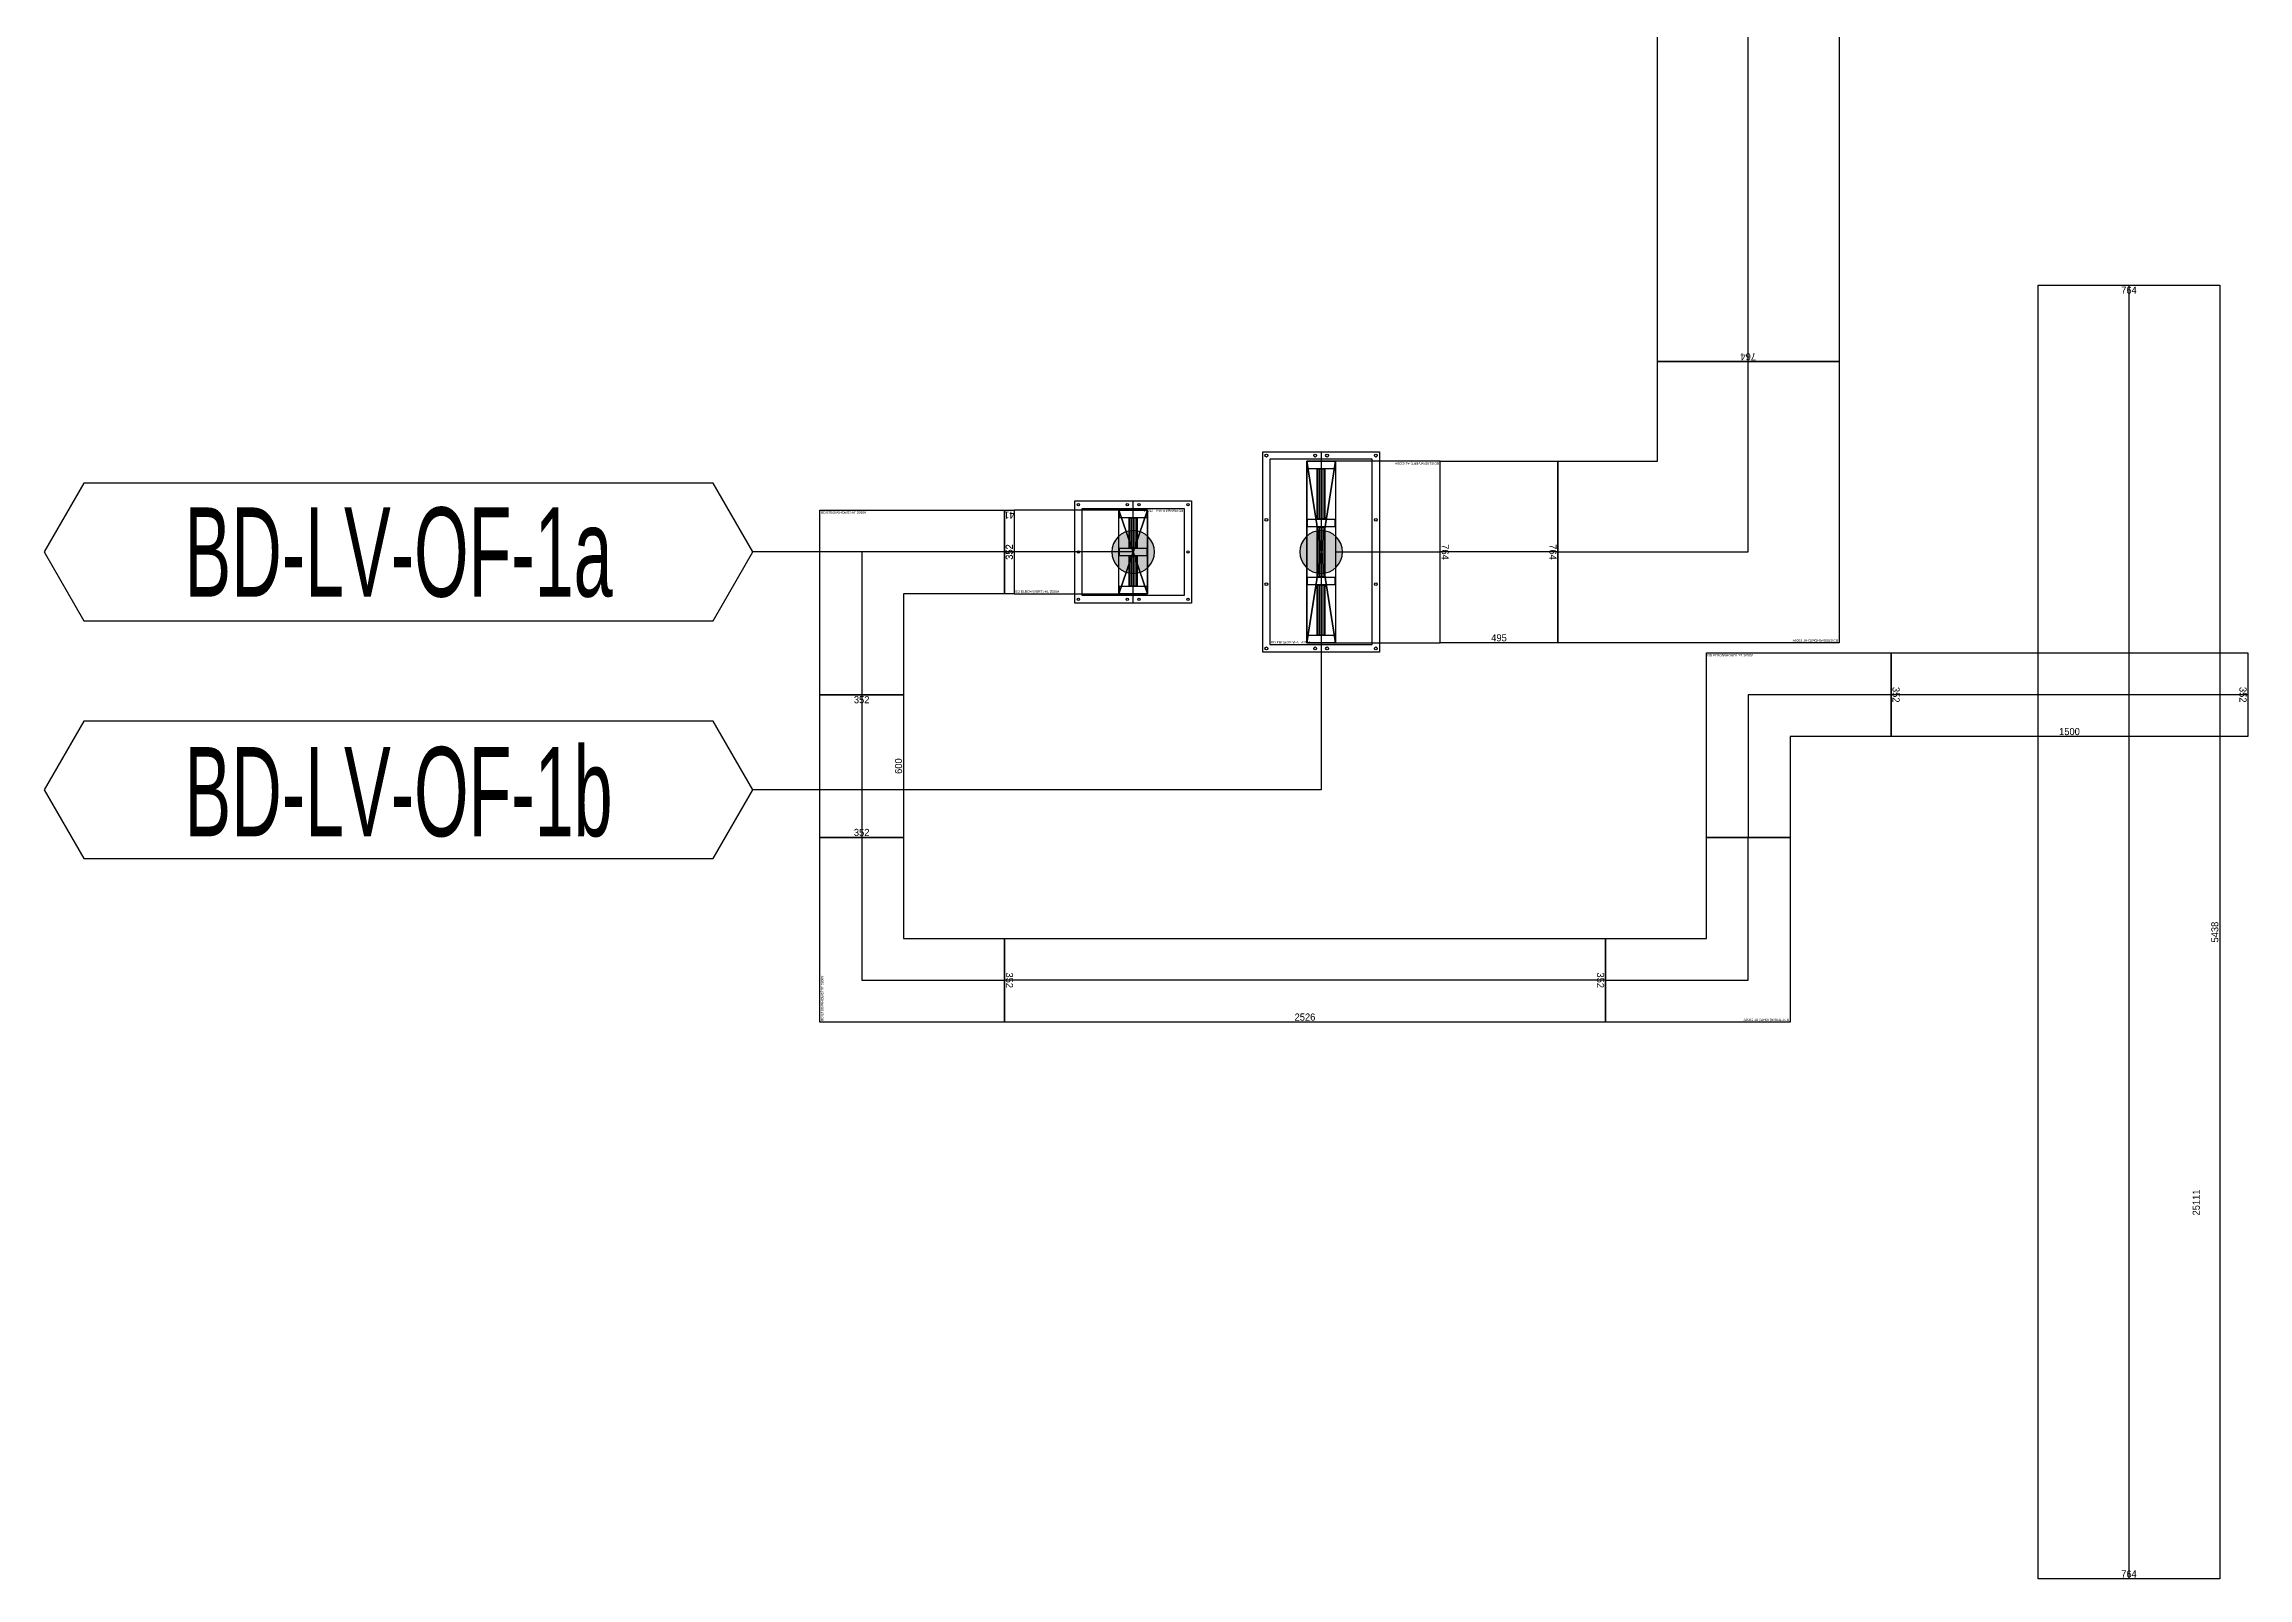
# Model space of a CAD drawing. Header units: millimetres. Extents: x 28486 to 374549, y -351975 to 868946.
# Drawn here: x 286038 to 295300, y -320062 to -313615 of the extents above; entities that cross this region are included whole.
import ezdxf
from ezdxf.enums import TextEntityAlignment as Align

# ---------------------------------------------------------------- set-up
doc = ezdxf.new("R2010")
doc.units = ezdxf.units.MM
doc.header["$LTSCALE"] = 150
doc.layers.get('Defpoints').update_dxf_attribs({"color": 150})
for name, color, linetype in [('-----27 Bus Duct_LV_380-220V', 200, 'Continuous'), ('-----27 Bus Duct_LV_380-220V_LOAD BANK', 7, 'Continuous'), ('-----27 Bus Duct_LV_380-220V_UT', 41, 'Continuous'), ('-----29 주기', 1, 'Continuous'), ('-----30 Text', 2, 'Continuous'), ('-----99 Cable Schedule', 2, 'Continuous')]:
    doc.layers.add(name, color=color, linetype=linetype)
doc.styles.add('ELEC', font='')
doc.styles.get("Standard").update_dxf_attribs({"font": ''})
doc.styles.get('ELEC').set_extended_font_data('Dotum')
doc.styles.get('Standard').set_extended_font_data('Dotum')
doc.dimstyles.new('전기통신참고용-치수', dxfattribs={"dimscale": 15, "dimtxt": 2, "dimasz": 0, "dimexe": 0, "dimexo": 0, "dimgap": 0.4, "dimtad": 4, "dimdec": 0, "dimzin": 0, "dimdsep": 46, "dimtxsty": 'Standard', "dimblk": 'NONE', "dimcen": 0, "dimse1": 1, "dimse2": 1, "dimsd1": 1, "dimsd2": 1, "dimclrd": 8, "dimclre": 8, "dimclrt": 8, "dimadec": 0, "dimazin": 0, "dimtfac": 1, "dimtdec": 0, "dimtix": 1, "dimtmove": 2, "dimatfit": 0, "dimldrblk": 'NONE', "dimfxl": 2, "dimtolj": 1, "dimtzin": 0, "dimarcsym": 0})

# ---------------------------------------------------------------- blocks, each defined once
blk = doc.blocks.new('*D2106')
at = {"layer": 'Defpoints', "color": 0, "transparency": 16777216}
for p in [(0, 12839.7), (764, 12839.7), (764, 12839.7), (0, -689), (764, -689), (764, -689)]:
    blk.add_point(p, dxfattribs=at)
at = {"color": 0, "transparency": 16777216, "char_height": 30, "attachment_point": 5}
for insert in [(382, 12818.7), (382, -710)]:
    blk.add_mtext('\\A1;{\\C0;764}', dxfattribs=dict(at, insert=insert))
blk = doc.blocks.new('_None')
blk = doc.blocks.new('*D2107')
at = {"layer": 'Defpoints', "color": 0, "transparency": 16777216}
for p in [(764, 12839.7), (764, 12839.7), (764, 9640.6), (0, 8011), (686, 8011), (686, 8011), (764, -689), (764, -689), (764, -6127)]:
    blk.add_point(p, dxfattribs=at)
at = {"color": 0, "transparency": 16777216, "char_height": 30, "attachment_point": 5, "rotation": 90}
for s, insert in [('\\A1;{\\C0;3199}', (743, 11240.2)), ('\\A1;{\\C0;5438}', (743, -3408))]:
    blk.add_mtext(s, dxfattribs=dict(at, insert=insert))
at = {"color": 0, "transparency": 16777216, "insert": (343, 7990), "char_height": 30, "attachment_point": 5}
blk.add_mtext('\\A1;{\\C0;686}', dxfattribs=at)
blk = doc.blocks.new('*D2108')
at = {"layer": 'Defpoints', "color": 0, "transparency": 16777216}
for p in [(0, 9640.6), (764, 9640.6), (764, 9640.6), (686, 8011), (686, 8011), (0, -6127), (764, -6127), (764, -6127), (686, -17100)]:
    blk.add_point(p, dxfattribs=at)
at = {"color": 0, "transparency": 16777216, "char_height": 30, "attachment_point": 5}
for insert in [(382, 9661.6), (382, -6106)]:
    blk.add_mtext('\\A1;{\\C0;764}', dxfattribs=dict(at, insert=insert))
at = {"color": 0, "transparency": 16777216, "insert": (665, -4544.5), "char_height": 30, "attachment_point": 5, "rotation": 90}
blk.add_mtext('\\A1;{\\C0;25111}', dxfattribs=at)
blk = doc.blocks.new('*U5')
at = {"color": 1}
for p, q in [((60, 382), (-60, -382)), ((-60, 382), (60, -382))]:
    blk.add_line(p, q, dxfattribs=at)
at = {"color": 0}
blk.add_line((0, 420.5), (0, -420.5), dxfattribs=at)
for points in [[(245, -420.5), (-245, -420.5), (-245, 420.5), (245, 420.5)], [(-215, -389.5), (215, -389.5), (215, 389.5), (-215, 389.5)]]:
    blk.add_lwpolyline(points, close=True, dxfattribs=at)
at = {"color": 1}
blk.add_lwpolyline([(60, -382), (-60, -382), (-60, 382), (60, 382)], close=True, dxfattribs=at)
for points in [[(-60, 136, -0.4142136), (-58, 138), (-17.2, 138, 0.4142136), (-16.2, 139), (-16.2, 349, 0.4142136), (-17.2, 350), (-58, 350, -0.4142136), (-60, 352), (-60, 382, -0.4142136), (-59, 381), (-59, 352, 0.4142136), (-58, 351), (58, 351, 0.4142136), (59, 352), (59, 381, -0.4142136), (60, 382), (60, 352, -0.4142136), (58, 350), (17.2, 350, 0.4142136), (16.2, 349), (16.2, 139, 0.4142136), (17.2, 138), (58, 138, -0.4142136), (60, 136), (60, 124, -0.4142136), (59, 125), (59, 136, 0.4142136), (58, 137), (-58, 137, 0.4142136), (-59, 136), (-59, 125, -0.4142136), (-60, 124), (-60, 124), (-60, 124), (-60, 124)], [(-15.2, 139), (-15.2, 349, -0.4142136), (-14.2, 350), (14.2, 350, -0.4142136), (15.2, 349), (15.2, 139, -0.4142136), (14.2, 138), (-14.2, 138, -0.4142136)], [(-14.2, 140), (-14.2, 348, -0.4142136), (-13.2, 349), (-8.85, 349, -0.4142136), (-7.85, 348), (-7.85, 140, -0.4142136), (-8.85, 139), (-13.2, 139, -0.4142136)], [(-6.85, 140), (-6.85, 348, -0.4142136), (-5.85, 349), (-1.5, 349, -0.4142136), (-0.5, 348), (-0.5, 140, -0.4142136), (-1.5, 139), (-5.85, 139, -0.4142136)], [(0.5, 140), (0.5, 348, -0.4142136), (1.5, 349), (5.85, 349, -0.4142136), (6.85, 348), (6.85, 140, -0.4142136), (5.85, 139), (1.5, 139, -0.4142136)], [(7.85, 140), (7.85, 348, -0.4142136), (8.85, 349), (13.2, 349, -0.4142136), (14.2, 348), (14.2, 140, -0.4142136), (13.2, 139), (8.85, 139, -0.4142136)], [(-60, -108, -0.4142136), (-58, -106), (-17.2, -106, 0.4142136), (-16.2, -105), (-16.2, 105, 0.4142136), (-17.2, 106), (-58, 106, -0.4142136), (-60, 108), (-60, 122, -0.4142136), (-59, 121), (-59, 108, 0.4142136), (-58, 107), (58, 107, 0.4142136), (59, 108), (59, 121, -0.4142136), (60, 122), (60, 108, -0.4142136), (58, 106), (17.2, 106, 0.4142136), (16.2, 105), (16.2, -105, 0.4142136), (17.2, -106), (58, -106, -0.4142136), (60, -108), (60, -121, -0.4142136), (59, -120), (59, -108, 0.4142136), (58, -107), (-58, -107, 0.4142136), (-59, -108), (-59, -120, -0.4142136), (-60, -121), (-60, -121), (-60, -121), (-60, -121)], [(-15.2, -105), (-15.2, 105, -0.4142136), (-14.2, 106), (14.2, 106, -0.4142136), (15.2, 105), (15.2, -105, -0.4142136), (14.2, -106), (-14.2, -106, -0.4142136)], [(-14.2, -104), (-14.2, 104, -0.4142136), (-13.2, 105), (-8.85, 105, -0.4142136), (-7.85, 104), (-7.85, -104, -0.4142136), (-8.85, -105), (-13.2, -105, -0.4142136)], [(-6.85, -104), (-6.85, 104, -0.4142136), (-5.85, 105), (-1.5, 105, -0.4142136), (-0.5, 104), (-0.5, -104, -0.4142136), (-1.5, -105), (-5.85, -105, -0.4142136)], [(0.5, -104), (0.5, 104, -0.4142136), (1.5, 105), (5.85, 105, -0.4142136), (6.85, 104), (6.85, -104, -0.4142136), (5.85, -105), (1.5, -105, -0.4142136)], [(7.85, -104), (7.85, 104, -0.4142136), (8.85, 105), (13.2, 105, -0.4142136), (14.2, 104), (14.2, -104, -0.4142136), (13.2, -105), (8.85, -105, -0.4142136)], [(-60, -352, -0.4142136), (-58, -350), (-17.2, -350, 0.4142136), (-16.2, -349), (-16.2, -139, 0.4142136), (-17.2, -138), (-58, -138, -0.4142136), (-60, -136), (-60, -123, -0.4142136), (-59, -124), (-59, -136, 0.4142136), (-58, -137), (58, -137, 0.4142136), (59, -136), (59, -124, -0.4142136), (60, -123), (60, -136, -0.4142136), (58, -138), (17.2, -138, 0.4142136), (16.2, -139), (16.2, -349, 0.4142136), (17.2, -350), (58, -350, -0.4142136), (60, -352), (60, -382, -0.4142136), (59, -381), (59, -352, 0.4142136), (58, -351), (-58, -351, 0.4142136), (-59, -352), (-59, -381, -0.4142136), (-60, -382), (-60, -382), (-60, -382), (-60, -382)], [(-15.2, -349), (-15.2, -139, -0.4142136), (-14.2, -138), (14.2, -138, -0.4142136), (15.2, -139), (15.2, -349, -0.4142136), (14.2, -350), (-14.2, -350, -0.4142136)], [(-14.2, -348), (-14.2, -140, -0.4142136), (-13.2, -139), (-8.85, -139, -0.4142136), (-7.85, -140), (-7.85, -348, -0.4142136), (-8.85, -349), (-13.2, -349, -0.4142136)], [(-6.85, -348), (-6.85, -140, -0.4142136), (-5.85, -139), (-1.5, -139, -0.4142136), (-0.5, -140), (-0.5, -348, -0.4142136), (-1.5, -349), (-5.85, -349, -0.4142136)], [(0.5, -348), (0.5, -140, -0.4142136), (1.5, -139), (5.85, -139, -0.4142136), (6.85, -140), (6.85, -348, -0.4142136), (5.85, -349), (1.5, -349, -0.4142136)], [(7.85, -348), (7.85, -140, -0.4142136), (8.85, -139), (13.2, -139, -0.4142136), (14.2, -140), (14.2, -348, -0.4142136), (13.2, -349), (8.85, -349, -0.4142136)]]:
    blk.add_lwpolyline(points, format="xyb", close=True, dxfattribs=at)
at = {"color": 0}
for centre in [(-230, 405), (-25, 405), (25, 405), (230, 405), (-230, 135), (230, 135), (-230, -135), (230, -135), (-230, -405), (-25, -405), (25, -405), (230, -405)]:
    blk.add_circle(centre, 6, dxfattribs=at)
at = {"color": 0, "style": 'ELEC'}
blk.add_text('BD Flanged End-AL 6300A', height=10, dxfattribs=at).set_placement((-210, -379.5), align=Align.MIDDLE_LEFT)
blk = doc.blocks.new('*U7')
at = {"color": 1}
for p, q in [((340, 382), (220, -382)), ((220, 382), (340, -382))]:
    blk.add_line(p, q, dxfattribs=at)
at = {"color": 0}
blk.add_lwpolyline([(-220, -382), (220, -382), (220, 382), (-220, 382)], close=True, dxfattribs=at)
blk.add_lwpolyline([(220, -382), (340, -382), (340, 382), (220, 382)], dxfattribs=at)
at = {"color": 1}
for points in [[(220, 136, -0.4142136), (222, 138), (262.8, 138, 0.4142136), (263.8, 139), (263.8, 349, 0.4142136), (262.8, 350), (222, 350, -0.4142136), (220, 352), (220, 382, -0.4142136), (221, 381), (221, 352, 0.4142136), (222, 351), (338, 351, 0.4142136), (339, 352), (339, 381, -0.4142136), (340, 382), (340, 352, -0.4142136), (338, 350), (297.2, 350, 0.4142136), (296.2, 349), (296.2, 139, 0.4142136), (297.2, 138), (338, 138, -0.4142136), (340, 136), (340, 124, -0.4142136), (339, 125), (339, 136, 0.4142136), (338, 137), (222, 137, 0.4142136), (221, 136), (221, 125, -0.4142136), (220, 124), (220, 124), (220, 124), (220, 124)], [(264.8, 139), (264.8, 349, -0.4142136), (265.8, 350), (294.2, 350, -0.4142136), (295.2, 349), (295.2, 139, -0.4142136), (294.2, 138), (265.8, 138, -0.4142136)], [(265.8, 140), (265.8, 348, -0.4142136), (266.8, 349), (271.15, 349, -0.4142136), (272.15, 348), (272.15, 140, -0.4142136), (271.15, 139), (266.8, 139, -0.4142136)], [(273.15, 140), (273.15, 348, -0.4142136), (274.15, 349), (278.5, 349, -0.4142136), (279.5, 348), (279.5, 140, -0.4142136), (278.5, 139), (274.15, 139, -0.4142136)], [(280.5, 140), (280.5, 348, -0.4142136), (281.5, 349), (285.85, 349, -0.4142136), (286.85, 348), (286.85, 140, -0.4142136), (285.85, 139), (281.5, 139, -0.4142136)], [(287.85, 140), (287.85, 348, -0.4142136), (288.85, 349), (293.2, 349, -0.4142136), (294.2, 348), (294.2, 140, -0.4142136), (293.2, 139), (288.85, 139, -0.4142136)], [(220, -108, -0.4142136), (222, -106), (262.8, -106, 0.4142136), (263.8, -105), (263.8, 105, 0.4142136), (262.8, 106), (222, 106, -0.4142136), (220, 108), (220, 122, -0.4142136), (221, 121), (221, 108, 0.4142136), (222, 107), (338, 107, 0.4142136), (339, 108), (339, 121, -0.4142136), (340, 122), (340, 108, -0.4142136), (338, 106), (297.2, 106, 0.4142136), (296.2, 105), (296.2, -105, 0.4142136), (297.2, -106), (338, -106, -0.4142136), (340, -108), (340, -121, -0.4142136), (339, -120), (339, -108, 0.4142136), (338, -107), (222, -107, 0.4142136), (221, -108), (221, -120, -0.4142136), (220, -121), (220, -121), (220, -121), (220, -121)], [(264.8, -105), (264.8, 105, -0.4142136), (265.8, 106), (294.2, 106, -0.4142136), (295.2, 105), (295.2, -105, -0.4142136), (294.2, -106), (265.8, -106, -0.4142136)], [(265.8, -104), (265.8, 104, -0.4142136), (266.8, 105), (271.15, 105, -0.4142136), (272.15, 104), (272.15, -104, -0.4142136), (271.15, -105), (266.8, -105, -0.4142136)], [(273.15, -104), (273.15, 104, -0.4142136), (274.15, 105), (278.5, 105, -0.4142136), (279.5, 104), (279.5, -104, -0.4142136), (278.5, -105), (274.15, -105, -0.4142136)], [(280.5, -104), (280.5, 104, -0.4142136), (281.5, 105), (285.85, 105, -0.4142136), (286.85, 104), (286.85, -104, -0.4142136), (285.85, -105), (281.5, -105, -0.4142136)], [(287.85, -104), (287.85, 104, -0.4142136), (288.85, 105), (293.2, 105, -0.4142136), (294.2, 104), (294.2, -104, -0.4142136), (293.2, -105), (288.85, -105, -0.4142136)], [(220, -352, -0.4142136), (222, -350), (262.8, -350, 0.4142136), (263.8, -349), (263.8, -139, 0.4142136), (262.8, -138), (222, -138, -0.4142136), (220, -136), (220, -123, -0.4142136), (221, -124), (221, -136, 0.4142136), (222, -137), (338, -137, 0.4142136), (339, -136), (339, -124, -0.4142136), (340, -123), (340, -136, -0.4142136), (338, -138), (297.2, -138, 0.4142136), (296.2, -139), (296.2, -349, 0.4142136), (297.2, -350), (338, -350, -0.4142136), (340, -352), (340, -382, -0.4142136), (339, -381), (339, -352, 0.4142136), (338, -351), (222, -351, 0.4142136), (221, -352), (221, -381, -0.4142136), (220, -382), (220, -382), (220, -382), (220, -382)], [(264.8, -349), (264.8, -139, -0.4142136), (265.8, -138), (294.2, -138, -0.4142136), (295.2, -139), (295.2, -349, -0.4142136), (294.2, -350), (265.8, -350, -0.4142136)], [(265.8, -348), (265.8, -140, -0.4142136), (266.8, -139), (271.15, -139, -0.4142136), (272.15, -140), (272.15, -348, -0.4142136), (271.15, -349), (266.8, -349, -0.4142136)], [(273.15, -348), (273.15, -140, -0.4142136), (274.15, -139), (278.5, -139, -0.4142136), (279.5, -140), (279.5, -348, -0.4142136), (278.5, -349), (274.15, -349, -0.4142136)], [(280.5, -348), (280.5, -140, -0.4142136), (281.5, -139), (285.85, -139, -0.4142136), (286.85, -140), (286.85, -348, -0.4142136), (285.85, -349), (281.5, -349, -0.4142136)], [(287.85, -348), (287.85, -140, -0.4142136), (288.85, -139), (293.2, -139, -0.4142136), (294.2, -140), (294.2, -348, -0.4142136), (293.2, -349), (288.85, -349, -0.4142136)]]:
    blk.add_lwpolyline(points, format="xyb", close=True, dxfattribs=at)
blk.add_lwpolyline([(220, 0), (-220, 0)], dxfattribs=at)
at = {"color": 0, "style": 'ELEC'}
blk.add_text('BD ELBOW(VERT)-AL 6300A', height=10, dxfattribs=at).set_placement((-215, -372), align=Align.MIDDLE_LEFT)
blk = doc.blocks.new('*D704')
at = {"layer": 'Defpoints', "color": 0, "transparency": 16777216}
for p in [(0, 3430), (764, 3430), (764, 3430)]:
    blk.add_point(p, dxfattribs=at)
at = {"color": 0, "transparency": 16777216, "insert": (382, 3409), "char_height": 30, "attachment_point": 5}
blk.add_mtext('\\A1;{\\C0;764}', dxfattribs=at)
blk = doc.blocks.new('*D705')
at = {"layer": 'Defpoints', "color": 0, "transparency": 16777216}
for p in [(764, 3430), (764, 3430), (764, 2935)]:
    blk.add_point(p, dxfattribs=at)
at = {"color": 0, "transparency": 16777216, "insert": (743, 3182.5), "char_height": 30, "attachment_point": 5, "rotation": 90}
blk.add_mtext('\\A1;{\\C0;495}', dxfattribs=at)
blk = doc.blocks.new('*D706')
at = {"layer": 'Defpoints', "color": 0, "transparency": 16777216}
for p in [(0, 2935), (764, 2935), (764, 2935)]:
    blk.add_point(p, dxfattribs=at)
at = {"color": 0, "transparency": 16777216, "insert": (382, 2956.1), "char_height": 30, "attachment_point": 5}
blk.add_mtext('\\A1;{\\C0;764}', dxfattribs=at)
blk = doc.blocks.new('A$C9a0ab699')
h = blk.add_hatch(color=0)
edge = h.paths.add_edge_path()
edge.add_arc((0, 0), 64, 720, 1080, ccw=False)
at = {"color": 0}
blk.add_circle((0, 0), 64, dxfattribs=at)
blk = doc.blocks.new('*U15')
at = {"color": 0}
blk.add_lwpolyline([(-382, -382), (800, -382), (800, 382), (382, 382), (382, 800), (-382, 800)], close=True, dxfattribs=at)
at = {"color": 1}
blk.add_lwpolyline([(800, 0), (0, 0), (0, 800)], dxfattribs=at)
at = {"color": 0, "style": 'ELEC'}
blk.add_text('BD ELBOW(HORIZ)-AL 6300A', height=10, dxfattribs=at).set_placement((-377, -372), align=Align.MIDDLE_LEFT)
blk = doc.blocks.new('*D708')
at = {"layer": 'Defpoints', "color": 0, "transparency": 16777216}
for p in [(0, 13939.8), (764, 13939.8), (764, 13939.8)]:
    blk.add_point(p, dxfattribs=at)
at = {"color": 0, "transparency": 16777216, "insert": (382, 13918.8), "char_height": 30, "attachment_point": 5}
blk.add_mtext('\\A1;{\\C0;764}', dxfattribs=at)
blk = doc.blocks.new('*D709')
at = {"layer": 'Defpoints', "color": 0, "transparency": 16777216}
for p in [(764, 13939.8), (764, 13939.8), (764, 6157.8)]:
    blk.add_point(p, dxfattribs=at)
at = {"color": 0, "transparency": 16777216, "insert": (743, 10048.8), "char_height": 30, "attachment_point": 5, "rotation": 90}
blk.add_mtext('\\A1;{\\C0;7782}', dxfattribs=at)
blk = doc.blocks.new('*D710')
at = {"layer": 'Defpoints', "color": 0, "transparency": 16777216}
for p in [(0, 6157.8), (764, 6157.8), (764, 6157.8)]:
    blk.add_point(p, dxfattribs=at)
at = {"color": 0, "transparency": 16777216, "insert": (382, 6178.9), "char_height": 30, "attachment_point": 5}
blk.add_mtext('\\A1;{\\C0;764}', dxfattribs=at)
blk = doc.blocks.new('*U63')
at = {"color": 0}
blk.add_line((0, 214.5), (0, -214.5), dxfattribs=at)
at = {"color": 1}
for p, q in [((60, 176), (-60, -176)), ((-60, 176), (60, -176))]:
    blk.add_line(p, q, dxfattribs=at)
at = {"color": 0}
for points in [[(245, -214.5), (-245, -214.5), (-245, 214.5), (245, 214.5)], [(215, -183.5), (-215, -183.5), (-215, 183.5), (215, 183.5)]]:
    blk.add_lwpolyline(points, close=True, dxfattribs=at)
at = {"color": 1}
blk.add_lwpolyline([(60, -176), (-60, -176), (-60, 176), (60, 176)], close=True, dxfattribs=at)
for points in [[(-60, 14, -0.4142136), (-58, 16), (-17.2, 16, 0.4142136), (-16.2, 17), (-16.2, 143, 0.4142136), (-17.2, 144), (-58, 144, -0.4142136), (-60, 146), (-60, 176, -0.4142136), (-59, 175), (-59, 146, 0.4142136), (-58, 145), (58, 145, 0.4142136), (59, 146), (59, 175, -0.4142136), (60, 176), (60, 146, -0.4142136), (58, 144), (17.2, 144, 0.4142136), (16.2, 143), (16.2, 17, 0.4142136), (17.2, 16), (58, 16, -0.4142136), (60, 14), (60, 2, -0.4142136), (59, 3), (59, 14, 0.4142136), (58, 15), (-58, 15, 0.4142136), (-59, 14), (-59, 3, -0.4142136), (-60, 2), (-60, 2), (-60, 2), (-60, 2)], [(-15.2, 17), (-15.2, 143, -0.4142136), (-14.2, 144), (14.2, 144, -0.4142136), (15.2, 143), (15.2, 17, -0.4142136), (14.2, 16), (-14.2, 16, -0.4142136)], [(-14.2, 18), (-14.2, 142, -0.4142136), (-13.2, 143), (-8.85, 143, -0.4142136), (-7.85, 142), (-7.85, 18, -0.4142136), (-8.85, 17), (-13.2, 17, -0.4142136)], [(-6.85, 18), (-6.85, 142, -0.4142136), (-5.85, 143), (-1.5, 143, -0.4142136), (-0.5, 142), (-0.5, 18, -0.4142136), (-1.5, 17), (-5.85, 17, -0.4142136)], [(0.5, 18), (0.5, 142, -0.4142136), (1.5, 143), (5.85, 143, -0.4142136), (6.85, 142), (6.85, 18, -0.4142136), (5.85, 17), (1.5, 17, -0.4142136)], [(7.85, 18), (7.85, 142, -0.4142136), (8.85, 143), (13.2, 143, -0.4142136), (14.2, 142), (14.2, 18, -0.4142136), (13.2, 17), (8.85, 17, -0.4142136)], [(-60, -146, -0.4142136), (-58, -144), (-17.2, -144, 0.4142136), (-16.2, -143), (-16.2, -17, 0.4142136), (-17.2, -16), (-58, -16, -0.4142136), (-60, -14), (-60, 0, -0.4142136), (-59, -1), (-59, -14, 0.4142136), (-58, -15), (58, -15, 0.4142136), (59, -14), (59, -1, -0.4142136), (60, 0), (60, -14, -0.4142136), (58, -16), (17.2, -16, 0.4142136), (16.2, -17), (16.2, -143, 0.4142136), (17.2, -144), (58, -144, -0.4142136), (60, -146), (60, -176, -0.4142136), (59, -175), (59, -146, 0.4142136), (58, -145), (-58, -145, 0.4142136), (-59, -146), (-59, -175, -0.4142136), (-60, -176), (-60, -176), (-60, -176), (-60, -176)], [(-15.2, -143), (-15.2, -17, -0.4142136), (-14.2, -16), (14.2, -16, -0.4142136), (15.2, -17), (15.2, -143, -0.4142136), (14.2, -144), (-14.2, -144, -0.4142136)], [(-14.2, -142), (-14.2, -18, -0.4142136), (-13.2, -17), (-8.85, -17, -0.4142136), (-7.85, -18), (-7.85, -142, -0.4142136), (-8.85, -143), (-13.2, -143, -0.4142136)], [(-6.85, -142), (-6.85, -18, -0.4142136), (-5.85, -17), (-1.5, -17, -0.4142136), (-0.5, -18), (-0.5, -142, -0.4142136), (-1.5, -143), (-5.85, -143, -0.4142136)], [(0.5, -142), (0.5, -18, -0.4142136), (1.5, -17), (5.85, -17, -0.4142136), (6.85, -18), (6.85, -142, -0.4142136), (5.85, -143), (1.5, -143, -0.4142136)], [(7.85, -142), (7.85, -18, -0.4142136), (8.85, -17), (13.2, -17, -0.4142136), (14.2, -18), (14.2, -142, -0.4142136), (13.2, -143), (8.85, -143, -0.4142136)]]:
    blk.add_lwpolyline(points, format="xyb", close=True, dxfattribs=at)
at = {"color": 0}
for centre in [(-230, 199), (-25, 199), (25, 199), (230, 199), (-230, 0), (230, 0), (-230, -199), (-25, -199), (25, -199), (230, -199)]:
    blk.add_circle(centre, 5, dxfattribs=at)
at = {"color": 0, "style": 'ELEC'}
blk.add_text('BD Flanged End-AL 2500A', height=10, dxfattribs=at).set_placement((-210, -173.5), align=Align.MIDDLE_LEFT)
blk = doc.blocks.new('*U64')
at = {"color": 1}
for p, q in [((340, 176), (220, -176)), ((220, 176), (340, -176))]:
    blk.add_line(p, q, dxfattribs=at)
at = {"color": 0}
blk.add_lwpolyline([(-220, -176), (220, -176), (220, 176), (-220, 176)], close=True, dxfattribs=at)
blk.add_lwpolyline([(220, -176), (340, -176), (340, 176), (220, 176)], dxfattribs=at)
at = {"color": 1}
for points in [[(220, 14, -0.4142136), (222, 16), (262.8, 16, 0.4142136), (263.8, 17), (263.8, 143, 0.4142136), (262.8, 144), (222, 144, -0.4142136), (220, 146), (220, 176, -0.4142136), (221, 175), (221, 146, 0.4142136), (222, 145), (338, 145, 0.4142136), (339, 146), (339, 175, -0.4142136), (340, 176), (340, 146, -0.4142136), (338, 144), (297.2, 144, 0.4142136), (296.2, 143), (296.2, 17, 0.4142136), (297.2, 16), (338, 16, -0.4142136), (340, 14), (340, 2, -0.4142136), (339, 3), (339, 14, 0.4142136), (338, 15), (222, 15, 0.4142136), (221, 14), (221, 3, -0.4142136), (220, 2), (220, 2), (220, 2), (220, 2)], [(264.8, 17), (264.8, 143, -0.4142136), (265.8, 144), (294.2, 144, -0.4142136), (295.2, 143), (295.2, 17, -0.4142136), (294.2, 16), (265.8, 16, -0.4142136)], [(265.8, 18), (265.8, 142, -0.4142136), (266.8, 143), (271.15, 143, -0.4142136), (272.15, 142), (272.15, 18, -0.4142136), (271.15, 17), (266.8, 17, -0.4142136)], [(273.15, 18), (273.15, 142, -0.4142136), (274.15, 143), (278.5, 143, -0.4142136), (279.5, 142), (279.5, 18, -0.4142136), (278.5, 17), (274.15, 17, -0.4142136)], [(280.5, 18), (280.5, 142, -0.4142136), (281.5, 143), (285.85, 143, -0.4142136), (286.85, 142), (286.85, 18, -0.4142136), (285.85, 17), (281.5, 17, -0.4142136)], [(287.85, 18), (287.85, 142, -0.4142136), (288.85, 143), (293.2, 143, -0.4142136), (294.2, 142), (294.2, 18, -0.4142136), (293.2, 17), (288.85, 17, -0.4142136)], [(220, -146, -0.4142136), (222, -144), (262.8, -144, 0.4142136), (263.8, -143), (263.8, -17, 0.4142136), (262.8, -16), (222, -16, -0.4142136), (220, -14), (220, 0, -0.4142136), (221, -1), (221, -14, 0.4142136), (222, -15), (338, -15, 0.4142136), (339, -14), (339, -1, -0.4142136), (340, 0), (340, -14, -0.4142136), (338, -16), (297.2, -16, 0.4142136), (296.2, -17), (296.2, -143, 0.4142136), (297.2, -144), (338, -144, -0.4142136), (340, -146), (340, -176, -0.4142136), (339, -175), (339, -146, 0.4142136), (338, -145), (222, -145, 0.4142136), (221, -146), (221, -175, -0.4142136), (220, -176), (220, -176), (220, -176), (220, -176)], [(264.8, -143), (264.8, -17, -0.4142136), (265.8, -16), (294.2, -16, -0.4142136), (295.2, -17), (295.2, -143, -0.4142136), (294.2, -144), (265.8, -144, -0.4142136)], [(265.8, -142), (265.8, -18, -0.4142136), (266.8, -17), (271.15, -17, -0.4142136), (272.15, -18), (272.15, -142, -0.4142136), (271.15, -143), (266.8, -143, -0.4142136)], [(273.15, -142), (273.15, -18, -0.4142136), (274.15, -17), (278.5, -17, -0.4142136), (279.5, -18), (279.5, -142, -0.4142136), (278.5, -143), (274.15, -143, -0.4142136)], [(280.5, -142), (280.5, -18, -0.4142136), (281.5, -17), (285.85, -17, -0.4142136), (286.85, -18), (286.85, -142, -0.4142136), (285.85, -143), (281.5, -143, -0.4142136)], [(287.85, -142), (287.85, -18, -0.4142136), (288.85, -17), (293.2, -17, -0.4142136), (294.2, -18), (294.2, -142, -0.4142136), (293.2, -143), (288.85, -143, -0.4142136)]]:
    blk.add_lwpolyline(points, format="xyb", close=True, dxfattribs=at)
blk.add_lwpolyline([(220, 0), (-220, 0)], dxfattribs=at)
at = {"color": 0, "style": 'ELEC'}
blk.add_text('BD ELBOW(VERT)-AL 2500A', height=10, dxfattribs=at).set_placement((-215, -166), align=Align.MIDDLE_LEFT)
blk = doc.blocks.new('*D1028')
at = {"layer": 'Defpoints', "color": 0, "transparency": 16777216}
for p in [(0, -2381.3), (352, -2381.3), (352, -2381.3)]:
    blk.add_point(p, dxfattribs=at)
at = {"color": 0, "transparency": 16777216, "insert": (176, -2402.3), "char_height": 30, "attachment_point": 5}
blk.add_mtext('\\A1;{\\C0;352}', dxfattribs=at)
blk = doc.blocks.new('*D1029')
at = {"layer": 'Defpoints', "color": 0, "transparency": 16777216}
for p in [(352, -2381.3), (352, -2381.3), (352, -2422.3)]:
    blk.add_point(p, dxfattribs=at)
at = {"color": 0, "transparency": 16777216, "insert": (331, -2401.8), "char_height": 30, "attachment_point": 5, "rotation": 90}
blk.add_mtext('\\A1;{\\C0;41}', dxfattribs=at)
blk = doc.blocks.new('*D1030')
at = {"layer": 'Defpoints', "color": 0, "transparency": 16777216}
for p in [(0, -2422.3), (352, -2422.3), (352, -2422.3)]:
    blk.add_point(p, dxfattribs=at)
at = {"color": 0, "transparency": 16777216, "insert": (176, -2401.3), "char_height": 30, "attachment_point": 5}
blk.add_mtext('\\A1;{\\C0;352}', dxfattribs=at)
blk = doc.blocks.new('*U65')
at = {"color": 0}
blk.add_lwpolyline([(-176, -176), (600, -176), (600, 176), (176, 176), (176, 600), (-176, 600)], close=True, dxfattribs=at)
at = {"color": 1}
blk.add_lwpolyline([(600, 0), (0, 0), (0, 600)], dxfattribs=at)
at = {"color": 0, "style": 'ELEC'}
blk.add_text('BD ELBOW(HORIZ)-AL 2500A', height=10, dxfattribs=at).set_placement((-171, -166), align=Align.MIDDLE_LEFT)
blk = doc.blocks.new('*D1032')
at = {"layer": 'Defpoints', "color": 0, "transparency": 16777216}
for p in [(0, -2381.3), (352, -2381.3), (352, -2381.3)]:
    blk.add_point(p, dxfattribs=at)
at = {"color": 0, "transparency": 16777216, "insert": (176, -2402.3), "char_height": 30, "attachment_point": 5}
blk.add_mtext('\\A1;{\\C0;352}', dxfattribs=at)
blk = doc.blocks.new('*D1033')
at = {"layer": 'Defpoints', "color": 0, "transparency": 16777216}
for p in [(352, -2381.3), (352, -2381.3), (352, -2981.3)]:
    blk.add_point(p, dxfattribs=at)
at = {"color": 0, "transparency": 16777216, "insert": (331, -2681.3), "char_height": 30, "attachment_point": 5, "rotation": 90}
blk.add_mtext('\\A1;{\\C0;600}', dxfattribs=at)
blk = doc.blocks.new('*D1034')
at = {"layer": 'Defpoints', "color": 0, "transparency": 16777216}
for p in [(0, -2981.3), (352, -2981.3), (352, -2981.3)]:
    blk.add_point(p, dxfattribs=at)
at = {"color": 0, "transparency": 16777216, "insert": (176, -2960.3), "char_height": 30, "attachment_point": 5}
blk.add_mtext('\\A1;{\\C0;352}', dxfattribs=at)
blk = doc.blocks.new('*D1036')
at = {"layer": 'Defpoints', "color": 0, "transparency": 16777216}
for p in [(0, -822.3), (352, -822.3), (352, -822.3)]:
    blk.add_point(p, dxfattribs=at)
at = {"color": 0, "transparency": 16777216, "insert": (176, -843.3), "char_height": 30, "attachment_point": 5}
blk.add_mtext('\\A1;{\\C0;352}', dxfattribs=at)
blk = doc.blocks.new('*D1037')
at = {"layer": 'Defpoints', "color": 0, "transparency": 16777216}
for p in [(352, -822.3), (352, -822.3), (352, -2322.3)]:
    blk.add_point(p, dxfattribs=at)
at = {"color": 0, "transparency": 16777216, "insert": (331, -1572.3), "char_height": 30, "attachment_point": 5, "rotation": 90}
blk.add_mtext('\\A1;{\\C0;1500}', dxfattribs=at)
blk = doc.blocks.new('*D1038')
at = {"layer": 'Defpoints', "color": 0, "transparency": 16777216}
for p in [(0, -2322.3), (352, -2322.3), (352, -2322.3)]:
    blk.add_point(p, dxfattribs=at)
at = {"color": 0, "transparency": 16777216, "insert": (176, -2301.3), "char_height": 30, "attachment_point": 5}
blk.add_mtext('\\A1;{\\C0;352}', dxfattribs=at)
blk = doc.blocks.new('*D1040')
at = {"layer": 'Defpoints', "color": 0, "transparency": 16777216}
for p in [(0, -822.3), (352, -822.3), (352, -822.3)]:
    blk.add_point(p, dxfattribs=at)
at = {"color": 0, "transparency": 16777216, "insert": (176, -843.3), "char_height": 30, "attachment_point": 5}
blk.add_mtext('\\A1;{\\C0;352}', dxfattribs=at)
blk = doc.blocks.new('*D1041')
at = {"layer": 'Defpoints', "color": 0, "transparency": 16777216}
for p in [(352, -822.3), (352, -822.3), (352, -3348.3)]:
    blk.add_point(p, dxfattribs=at)
at = {"color": 0, "transparency": 16777216, "insert": (331, -2085.3), "char_height": 30, "attachment_point": 5, "rotation": 90}
blk.add_mtext('\\A1;{\\C0;2526}', dxfattribs=at)
blk = doc.blocks.new('*D1042')
at = {"layer": 'Defpoints', "color": 0, "transparency": 16777216}
for p in [(0, -3348.3), (352, -3348.3), (352, -3348.3)]:
    blk.add_point(p, dxfattribs=at)
at = {"color": 0, "transparency": 16777216, "insert": (176, -3327.3), "char_height": 30, "attachment_point": 5}
blk.add_mtext('\\A1;{\\C0;352}', dxfattribs=at)
blk = doc.blocks.new('*U2105')
at = {"color": 1}
blk.add_line((382, -689), (382, -6127), dxfattribs=at)
at = {"color": 0}
blk.add_lwpolyline([(764, -6127), (0, -6127), (0, -689), (764, -689)], close=True, dxfattribs=at)
for base, p1, p2, override, picture, middle in [((764, 12839.7), (0, 12839.7), (764, 12839.7), {"dimtxsty": 'Standard', "dimclrd": 0, "dimclre": 0, "dimclrt": 0}, '*D2106', (382, 12818.7)), ((764, -689), (0, -689), (764, -689), {"dimtxsty": 'Standard', "dimclrd": 0, "dimclre": 0, "dimclrt": 0}, '*D2106', (382, -710)), ((764, 9640.6), (0, 9640.6), (764, 9640.6), {"dimtad": 1, "dimtxsty": 'Standard', "dimclrd": 0, "dimclre": 0, "dimclrt": 0}, '*D2108', (382, 9661.6)), ((764, -6127), (0, -6127), (764, -6127), {"dimtad": 1, "dimtxsty": 'Standard', "dimclrd": 0, "dimclre": 0, "dimclrt": 0}, '*D2108', (382, -6106))]:
    dim = blk.add_linear_dim(base=base, p1=p1, p2=p2, text='{\\C0;<>}', dimstyle='전기통신참고용-치수', override=override, dxfattribs=at)
    dim.commit()
    dim.dimension.update_dxf_attribs({"geometry": picture, "text_midpoint": middle})
for base, p1, p2, middle in [((764, 12839.7), (764, 9640.6), (764, 12839.7), (743, 11240.2)), ((764, -689), (764, -6127), (764, -689), (743, -3408))]:
    dim = blk.add_linear_dim(base=base, p1=p1, p2=p2, angle=90, text='{\\C0;<>}', dimstyle='전기통신참고용-치수', override={"dimtad": 1, "dimtxsty": 'Standard', "dimclrd": 0, "dimclre": 0, "dimclrt": 0}, dxfattribs=at)
    dim.commit()
    dim.dimension.update_dxf_attribs({"geometry": '*D2107', "text_midpoint": middle})
blk = doc.blocks.new('*U703')
at = {"color": 1}
blk.add_line((382, 3430), (382, 2935), dxfattribs=at)
at = {"color": 0}
blk.add_lwpolyline([(764, 2935), (0, 2935), (0, 3430), (764, 3430)], close=True, dxfattribs=at)
for base, p1, p2, override, picture, middle in [((764, 3430), (0, 3430), (764, 3430), {"dimtxsty": 'Standard', "dimclrd": 0, "dimclre": 0, "dimclrt": 0}, '*D704', (382, 3409)), ((764, 2935), (0, 2935), (764, 2935), {"dimtad": 1, "dimtxsty": 'Standard', "dimclrd": 0, "dimclre": 0, "dimclrt": 0}, '*D706', (382, 2956.1))]:
    dim = blk.add_linear_dim(base=base, p1=p1, p2=p2, text='{\\C0;<>}', dimstyle='전기통신참고용-치수', override=override, dxfattribs=at)
    dim.commit()
    dim.dimension.update_dxf_attribs({"geometry": picture, "text_midpoint": middle})
dim = blk.add_linear_dim(base=(764, 3430), p1=(764, 2935), p2=(764, 3430), angle=90, text='{\\C0;<>}', dimstyle='전기통신참고용-치수', override={"dimtad": 1, "dimtxsty": 'Standard', "dimclrd": 0, "dimclre": 0, "dimclrt": 0}, dxfattribs=at)
dim.commit()
dim.dimension.update_dxf_attribs({"geometry": '*D705', "text_midpoint": (743, 3182.5)})
blk = doc.blocks.new('*U707')
at = {"color": 1}
blk.add_line((382, 13939.8), (382, 6157.8), dxfattribs=at)
at = {"color": 0}
blk.add_lwpolyline([(764, 6157.8), (0, 6157.8), (0, 13939.8), (764, 13939.8)], close=True, dxfattribs=at)
for base, p1, p2, override, picture, middle in [((764, 13939.8), (0, 13939.8), (764, 13939.8), {"dimtxsty": 'Standard', "dimclrd": 0, "dimclre": 0, "dimclrt": 0}, '*D708', (382, 13918.8)), ((764, 6157.8), (0, 6157.8), (764, 6157.8), {"dimtad": 1, "dimtxsty": 'Standard', "dimclrd": 0, "dimclre": 0, "dimclrt": 0}, '*D710', (382, 6178.9))]:
    dim = blk.add_linear_dim(base=base, p1=p1, p2=p2, text='{\\C0;<>}', dimstyle='전기통신참고용-치수', override=override, dxfattribs=at)
    dim.commit()
    dim.dimension.update_dxf_attribs({"geometry": picture, "text_midpoint": middle})
dim = blk.add_linear_dim(base=(764, 13939.8), p1=(764, 6157.8), p2=(764, 13939.8), angle=90, text='{\\C0;<>}', dimstyle='전기통신참고용-치수', override={"dimtad": 1, "dimtxsty": 'Standard', "dimclrd": 0, "dimclre": 0, "dimclrt": 0}, dxfattribs=at)
dim.commit()
dim.dimension.update_dxf_attribs({"geometry": '*D709', "text_midpoint": (743, 10048.8)})
blk = doc.blocks.new('*U1027')
at = {"color": 1}
blk.add_line((176, -2381.3), (176, -2422.3), dxfattribs=at)
at = {"color": 0}
blk.add_lwpolyline([(352, -2422.3), (0, -2422.3), (0, -2381.3), (352, -2381.3)], close=True, dxfattribs=at)
for base, p1, p2, override, picture, middle in [((352, -2381.3), (0, -2381.3), (352, -2381.3), {"dimtxsty": 'Standard', "dimclrd": 0, "dimclre": 0, "dimclrt": 0}, '*D1028', (176, -2402.3)), ((352, -2422.3), (0, -2422.3), (352, -2422.3), {"dimtad": 1, "dimtxsty": 'Standard', "dimclrd": 0, "dimclre": 0, "dimclrt": 0}, '*D1030', (176, -2401.3))]:
    dim = blk.add_linear_dim(base=base, p1=p1, p2=p2, text='{\\C0;<>}', dimstyle='전기통신참고용-치수', override=override, dxfattribs=at)
    dim.commit()
    dim.dimension.update_dxf_attribs({"geometry": picture, "text_midpoint": middle})
dim = blk.add_linear_dim(base=(352, -2381.3), p1=(352, -2422.3), p2=(352, -2381.3), angle=90, text='{\\C0;<>}', dimstyle='전기통신참고용-치수', override={"dimtad": 1, "dimtxsty": 'Standard', "dimclrd": 0, "dimclre": 0, "dimclrt": 0}, dxfattribs=at)
dim.commit()
dim.dimension.update_dxf_attribs({"geometry": '*D1029', "text_midpoint": (331, -2401.8)})
blk = doc.blocks.new('*U1031')
at = {"color": 1}
blk.add_line((176, -2381.3), (176, -2981.3), dxfattribs=at)
at = {"color": 0}
blk.add_lwpolyline([(352, -2981.3), (0, -2981.3), (0, -2381.3), (352, -2381.3)], close=True, dxfattribs=at)
for base, p1, p2, override, picture, middle in [((352, -2381.3), (0, -2381.3), (352, -2381.3), {"dimtxsty": 'Standard', "dimclrd": 0, "dimclre": 0, "dimclrt": 0}, '*D1032', (176, -2402.3)), ((352, -2981.3), (0, -2981.3), (352, -2981.3), {"dimtad": 1, "dimtxsty": 'Standard', "dimclrd": 0, "dimclre": 0, "dimclrt": 0}, '*D1034', (176, -2960.3))]:
    dim = blk.add_linear_dim(base=base, p1=p1, p2=p2, text='{\\C0;<>}', dimstyle='전기통신참고용-치수', override=override, dxfattribs=at)
    dim.commit()
    dim.dimension.update_dxf_attribs({"geometry": picture, "text_midpoint": middle})
dim = blk.add_linear_dim(base=(352, -2381.3), p1=(352, -2981.3), p2=(352, -2381.3), angle=90, text='{\\C0;<>}', dimstyle='전기통신참고용-치수', override={"dimtad": 1, "dimtxsty": 'Standard', "dimclrd": 0, "dimclre": 0, "dimclrt": 0}, dxfattribs=at)
dim.commit()
dim.dimension.update_dxf_attribs({"geometry": '*D1033', "text_midpoint": (331, -2681.3)})
blk = doc.blocks.new('*U1035')
at = {"color": 1}
blk.add_line((176, -822.3), (176, -2322.3), dxfattribs=at)
at = {"color": 0}
blk.add_lwpolyline([(352, -2322.3), (0, -2322.3), (0, -822.3), (352, -822.3)], close=True, dxfattribs=at)
for base, p1, p2, override, picture, middle in [((352, -822.3), (0, -822.3), (352, -822.3), {"dimtxsty": 'Standard', "dimclrd": 0, "dimclre": 0, "dimclrt": 0}, '*D1036', (176, -843.3)), ((352, -2322.3), (0, -2322.3), (352, -2322.3), {"dimtad": 1, "dimtxsty": 'Standard', "dimclrd": 0, "dimclre": 0, "dimclrt": 0}, '*D1038', (176, -2301.3))]:
    dim = blk.add_linear_dim(base=base, p1=p1, p2=p2, text='{\\C0;<>}', dimstyle='전기통신참고용-치수', override=override, dxfattribs=at)
    dim.commit()
    dim.dimension.update_dxf_attribs({"geometry": picture, "text_midpoint": middle})
dim = blk.add_linear_dim(base=(352, -822.3), p1=(352, -2322.3), p2=(352, -822.3), angle=90, text='{\\C0;<>}', dimstyle='전기통신참고용-치수', override={"dimtad": 1, "dimtxsty": 'Standard', "dimclrd": 0, "dimclre": 0, "dimclrt": 0}, dxfattribs=at)
dim.commit()
dim.dimension.update_dxf_attribs({"geometry": '*D1037', "text_midpoint": (331, -1572.3)})
blk = doc.blocks.new('*U1039')
at = {"color": 1}
blk.add_line((176, -822.3), (176, -3348.3), dxfattribs=at)
at = {"color": 0}
blk.add_lwpolyline([(352, -3348.3), (0, -3348.3), (0, -822.3), (352, -822.3)], close=True, dxfattribs=at)
for base, p1, p2, override, picture, middle in [((352, -822.3), (0, -822.3), (352, -822.3), {"dimtxsty": 'Standard', "dimclrd": 0, "dimclre": 0, "dimclrt": 0}, '*D1040', (176, -843.3)), ((352, -3348.3), (0, -3348.3), (352, -3348.3), {"dimtad": 1, "dimtxsty": 'Standard', "dimclrd": 0, "dimclre": 0, "dimclrt": 0}, '*D1042', (176, -3327.3))]:
    dim = blk.add_linear_dim(base=base, p1=p1, p2=p2, text='{\\C0;<>}', dimstyle='전기통신참고용-치수', override=override, dxfattribs=at)
    dim.commit()
    dim.dimension.update_dxf_attribs({"geometry": picture, "text_midpoint": middle})
dim = blk.add_linear_dim(base=(352, -822.3), p1=(352, -3348.3), p2=(352, -822.3), angle=90, text='{\\C0;<>}', dimstyle='전기통신참고용-치수', override={"dimtad": 1, "dimtxsty": 'Standard', "dimclrd": 0, "dimclre": 0, "dimclrt": 0}, dxfattribs=at)
dim.commit()
dim.dimension.update_dxf_attribs({"geometry": '*D1041', "text_midpoint": (331, -2085.3)})

msp = doc.modelspace()

# ---------------------------------------------------------------- linework, layer by layer
at = {"layer": '-----29 주기', "elevation": 0}
for points in [[(286204.5, -315461.3), (286037.8, -315750), (286204.5, -316038.8), (288850.4, -316038.8), (289017.1, -315750), (288850.4, -315461.3)], [(286204.5, -316461.3), (286037.8, -316750), (286204.5, -317038.8), (288850.4, -317038.8), (289017.1, -316750), (288850.4, -316461.3)]]:
    msp.add_lwpolyline(points, close=True, dxfattribs=at)
at = {"layer": '-----99 Cable Schedule', "color": 1, "elevation": 0}
for points in [[(291405.3, -315750), (291405.3, -316750), (289017.1, -316750)], [(290615, -315750), (289017.1, -315750)]]:
    msp.add_lwpolyline(points, dxfattribs=at)

# ---------------------------------------------------------------- block references
at = {"layer": '-----27 Bus Duct_LV_380-220V'}
for name, p, rotation in [('*U63', (290615, -315750, 0), 180), ('*U1027', (287692.7, -315926, 0), 89.99999999999993), ('*U1035', (296122.3, -316174), 270), ('*U1039', (293422.3, -317374), 270)]:
    msp.add_blockref(name, p, dxfattribs=dict(at, rotation=rotation))
at = {"layer": '-----27 Bus Duct_LV_380-220V', "xscale": -1}
for p, rotation in [((289474, -315750, 0), 180), ((293200, -316350), 180), ((289474, -317550), 270)]:
    msp.add_blockref('*U65', p, dxfattribs=dict(at, rotation=rotation))
at = {"layer": '-----27 Bus Duct_LV_380-220V'}
for name, p in [('*U64', (290335, -315750, 0)), ('*U1031', (289298, -313968.7, 0))]:
    msp.add_blockref(name, p, dxfattribs=at)
at = {"layer": '-----27 Bus Duct_LV_380-220V', "xscale": -1}
msp.add_blockref('*U65', (293200, -317550), dxfattribs=at)
at = {"layer": '-----27 Bus Duct_LV_380-220V_LOAD BANK'}
msp.add_blockref('*U2105', (294418, -313939.7, 0), dxfattribs=at)
at = {"layer": '-----27 Bus Duct_LV_380-220V_UT'}
for name, p, rotation in [('*U707', (293582, -301010.2, 0), 180), ('*U7', (291685, -315750, 0), 180), ('*U703', (288970, -315368, 0), 270)]:
    msp.add_blockref(name, p, dxfattribs=dict(at, rotation=rotation))
at = {"layer": '-----27 Bus Duct_LV_380-220V_UT', "xscale": -1}
msp.add_blockref('*U15', (293200, -315750, 0), dxfattribs=at)
at = {"layer": '-----27 Bus Duct_LV_380-220V_UT'}
msp.add_blockref('*U5', (291405, -315750, 0), dxfattribs=at)
at = {"layer": '-----99 Cable Schedule', "color": 1, "xscale": -1.40625, "yscale": 1.40625, "zscale": 1.40625}
for p, rotation in [((291405, -315750, 0), 90), ((290615, -315750, 0), 180)]:
    msp.add_blockref('A$C9a0ab699', p, dxfattribs=dict(at, rotation=rotation))

# ---------------------------------------------------------------- texts
at = {"layer": '-----30 Text', "linetype": 'Continuous', "style": 'ELEC', "width": 0.6}
for s, p in [('BD-LV-OF-1a', (287527.5, -315750, 0)), ('BD-LV-OF-1b', (287527.5, -316750, 0))]:
    msp.add_text(s, height=375, dxfattribs=at).set_placement(p, align=Align.MIDDLE)

doc.saveas('drawing.dxf')
